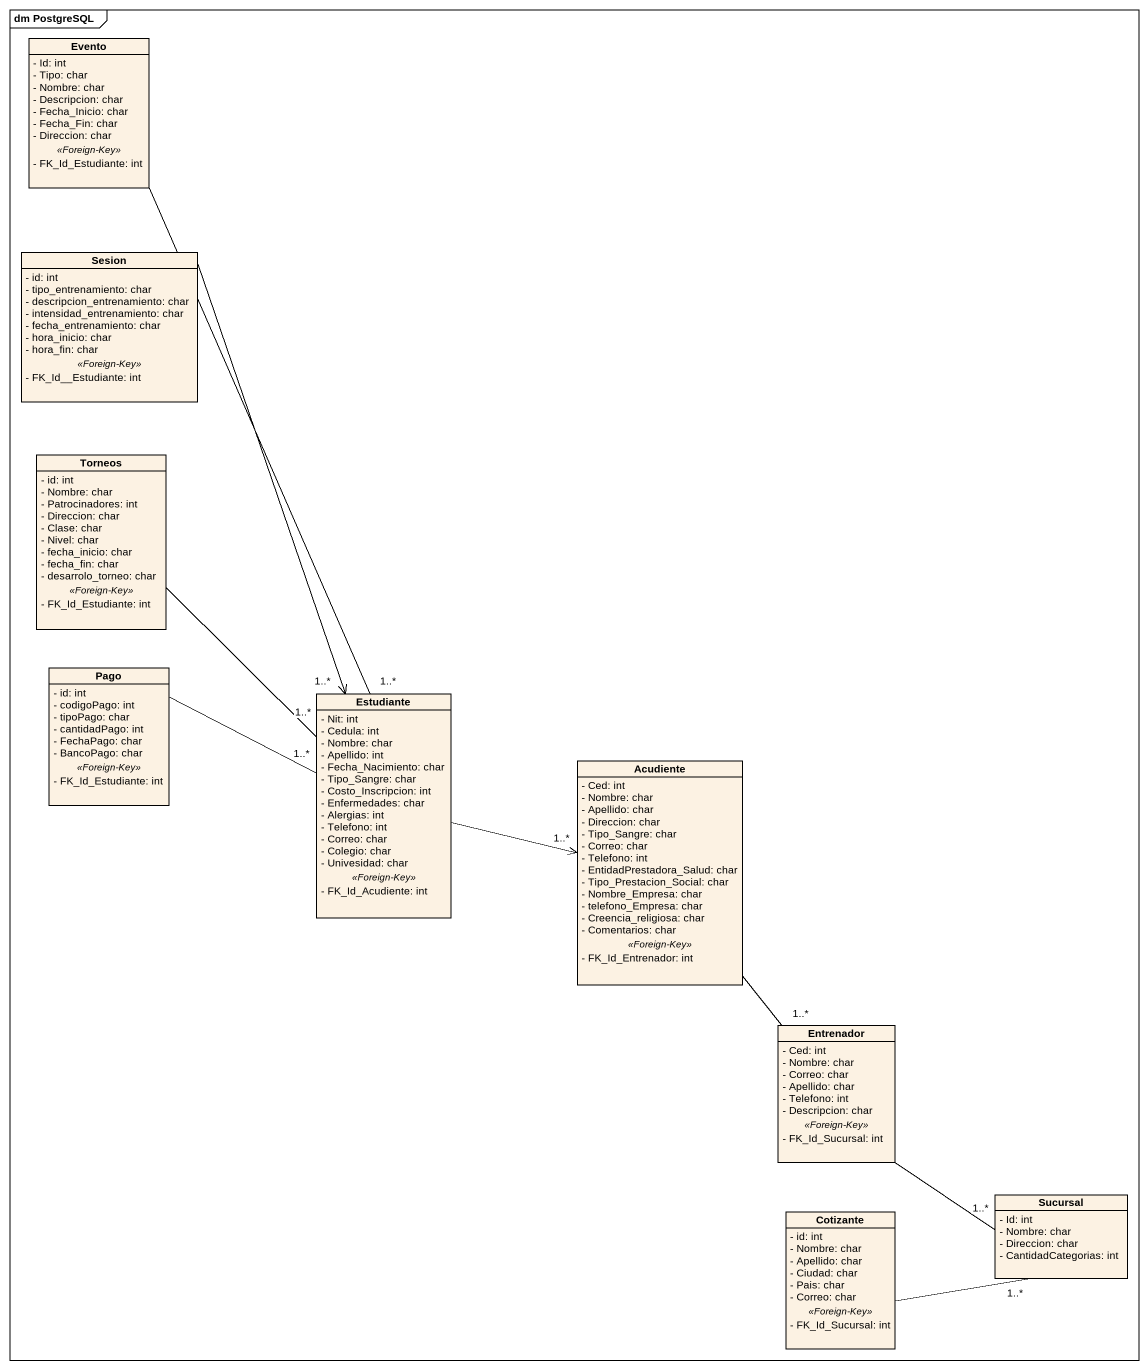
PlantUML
@startuml
mainframe dm PostgreSQL
hide circle
hide empty members
skinparam classAttributeIconSize 0
class Evento {
  - Id: int
  - Tipo: char
  - Nombre: char
  - Descripcion: char
  - Fecha_Inicio: char
  - Fecha_Fin: char
  - Direccion: char
  .. <<Foreign-Key>> ..
  - FK_Id_Estudiante: int
}
class Sesion {
  - id: int
  - tipo_entrenamiento: char
  - descripcion_entrenamiento: char
  - intensidad_entrenamiento: char
  - fecha_entrenamiento: char
  - hora_inicio: char
  - hora_fin: char
  .. <<Foreign-Key>> ..
  - FK_Id__Estudiante: int
}
class Torneos {
  - id: int
  - Nombre: char
  - Patrocinadores: int
  - Direccion: char
  - Clase: char
  - Nivel: char
  - fecha_inicio: char
  - fecha_fin: char
  - desarrolo_torneo: char
  .. <<Foreign-Key>> ..
  - FK_Id_Estudiante: int
}
class Pago {
  - id: int
  - codigoPago: int
  - tipoPago: char
  - cantidadPago: int
  - FechaPago: char
  - BancoPago: char
  .. <<Foreign-Key>> ..
  - FK_Id_Estudiante: int
}
class Estudiante {
  - Nit: int
  - Cedula: int
  - Nombre: char
  - Apellido: int
  - Fecha_Nacimiento: char
  - Tipo_Sangre: char
  - Costo_Inscripcion: int
  - Enfermedades: char
  - Alergias: int
  - Telefono: int
  - Correo: char
  - Colegio: char
  - Univesidad: char
  .. <<Foreign-Key>> ..
  - FK_Id_Acudiente: int
}
class Acudiente {
  - Ced: int
  - Nombre: char
  - Apellido: char
  - Direccion: char
  - Tipo_Sangre: char
  - Correo: char
  - Telefono: int
  - EntidadPrestadora_Salud: char
  - Tipo_Prestacion_Social: char
  - Nombre_Empresa: char
  - telefono_Empresa: char
  - Creencia_religiosa: char
  - Comentarios: char
  .. <<Foreign-Key>> ..
  - FK_Id_Entrenador: int
}
class Entrenador {
  - Ced: int
  - Nombre: char
  - Correo: char
  - Apellido: char
  - Telefono: int
  - Descripcion: char
  .. <<Foreign-Key>> ..
  - FK_Id_Sucursal: int
}
class Cotizante {
  - id: int
  - Nombre: char
  - Apellido: char
  - Ciudad: char
  - Pais: char
  - Correo: char
  .. <<Foreign-Key>> ..
  - FK_Id_Sucursal: int
}
class Sucursal {
  - Id: int
  - Nombre: char
  - Direccion: char
  - CantidadCategorias: int
}
Sesion --> "1..*" Estudiante
Estudiante "1..*" -up- Evento
Estudiante "1..*" -up- Torneos
Estudiante "1..*" -left- Pago
Estudiante -right-> "1..*" Acudiente
Entrenador "1..*" -up- Acudiente
Sucursal "1..*" -up- Entrenador
Sucursal "1..*" -left- Cotizante
@enduml
